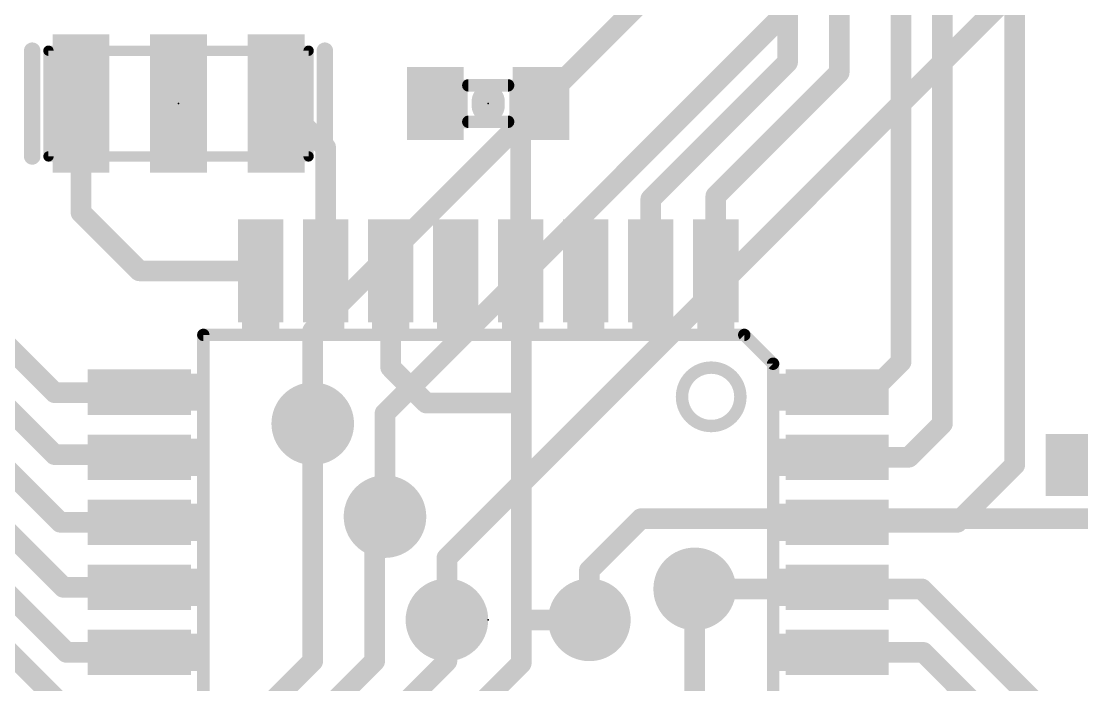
# Model space of a CAD drawing. Extents: x -28 to 79, y -1 to 63.
# Drawn here: x 31.08 to 44.13, y 15.71 to 23.87 of the extents above; entities that cross this region are included whole.
import ezdxf

# ---------------------------------------------------------------- set-up
doc = ezdxf.new("R2010")
doc.units = 0
for name, color, linetype in [('1', 12, 'CONTINUOUS'), ('16', 132, 'CONTINUOUS'), ('18', 110, 'CONTINUOUS'), ('21', 41, 'CONTINUOUS'), ('23', 53, 'CONTINUOUS'), ('51', 53, 'CONTINUOUS')]:
    doc.layers.add(name, color=color, linetype=linetype)

# ---------------------------------------------------------------- blocks, each defined once
blk = doc.blocks.new('RECT')
blk.add_solid([(-0.5, -0.5), (0.5, -0.5), (-0.5, 0.5), (0.5, 0.5)])
blk = doc.blocks.new('ROUNDV')
at = {"const_width": 0.5}
blk.add_lwpolyline([(0, -0.25, 1), (0, 0.25, 1), (0, -0.25)], format="xyb", dxfattribs=at)

msp = doc.modelspace()

# ---------------------------------------------------------------- linework, layer by layer
at = {"layer": '1', "const_width": 0.254}
for points in [[(41.91, 19.685), (41.91, 50.8)], [(41.148, 23.241), (41.148, 49.022)], [(40.513, 23.368), (40.513, 32.258)], [(42.418, 32.258), (42.418, 18.923)], [(43.307, 30.607), (43.307, 18.415)], [(38.83, 21.685), (40.513, 23.368)], [(39.63, 21.723), (41.148, 23.241)], [(31.82, 21.52), (31.82, 22.86)], [(34.29, 22.86), (34.22, 22.86)], [(34.83, 22.32), (34.29, 22.86)], [(37.23, 22.5742), (37.5158, 22.86)], [(37.5158, 22.86), (37.48, 22.86)], [(31.496, 19.304), (28.067, 22.733)], [(27.559, 22.479), (31.496, 18.542)], [(37.23, 20.8026), (37.23, 22.5742)], [(34.83, 20.8026), (34.83, 22.32)], [(31.566, 17.71), (27.051, 22.225)], [(31.604, 16.91), (26.543, 21.971)], [(31.642, 16.11), (26.035, 21.717)], [(38.83, 20.8026), (38.83, 21.685)], [(39.63, 20.8026), (39.63, 21.723)], [(31.6865, 15.367), (25.527, 21.5265)], [(32.5374, 20.8026), (31.82, 21.52)], [(37.2364, 20.809), (37.2364, 20.9042)], [(32.5374, 20.8026), (34.03, 20.8026)], [(35.63, 19.615), (35.63, 20.8026)], [(37.2364, 20.809), (37.23, 20.8026)], [(37.2364, 19.177), (37.2364, 20.809)], [(36.068, 19.177), (35.63, 19.615)], [(41.529, 19.304), (41.91, 19.685)], [(32.5434, 19.304), (31.496, 19.304)], [(32.5374, 19.31), (32.5434, 19.304)], [(32.5434, 19.304), (32.639, 19.304)], [(41.1226, 19.31), (41.523, 19.31)], [(41.523, 19.31), (41.529, 19.304)], [(37.2364, 19.177), (36.068, 19.177)], [(37.2364, 16.51), (37.2364, 19.177)], [(34.671, 16.002), (34.671, 18.923)], [(42.418, 18.923), (42.005, 18.51)], [(31.496, 18.542), (32.385, 18.542)], [(32.385, 18.542), (32.417, 18.51)], [(32.417, 18.51), (32.5374, 18.51)], [(42.005, 18.51), (41.1226, 18.51)], [(43.307, 18.415), (42.602, 17.71)], [(35.433, 17.653), (35.56, 17.78)], [(32.5374, 17.71), (31.566, 17.71)], [(35.433, 16.002), (35.433, 17.653)], [(42.602, 17.71), (41.1226, 17.71)], [(32.5374, 16.91), (31.604, 16.91)], [(39.37, 16.891), (41.021, 16.891)], [(41.021, 16.891), (41.04, 16.91)], [(41.04, 16.91), (41.1226, 16.91)], [(41.1226, 16.91), (41.256, 16.91)], [(41.256, 16.91), (41.275, 16.891)], [(41.275, 16.891), (42.164, 16.891)], [(42.164, 16.891), (44.45, 14.605)], [(36.322, 16.002), (36.322, 16.51)], [(37.2364, 15.9766), (37.2364, 16.51)], [(37.2364, 16.51), (38.0746, 16.51)], [(32.5374, 16.11), (31.642, 16.11)], [(42.183, 16.11), (41.1226, 16.11)], [(43.307, 14.986), (42.183, 16.11)], [(33.147, 13.716), (35.433, 16.002)], [(33.274, 14.605), (34.671, 16.002)], [(34.03, 13.71), (36.322, 16.002)], [(34.8234, 13.5636), (37.2364, 15.9766)]]:
    msp.add_lwpolyline(points, dxfattribs=at)
at = {"layer": '1', "const_width": 0.127}
for points in [[(40.5579, 23.3231, 1), (40.4681, 23.4129)], [(40.4495, 23.368, 1), (40.5765, 23.368)], [(41.1929, 23.1961, 1), (41.1031, 23.2859)], [(41.0845, 23.241, 1), (41.2115, 23.241)], [(31.8835, 22.86, 1), (31.7565, 22.86)], [(34.22, 22.9235, 1), (34.22, 22.7965)], [(34.3349, 22.9049, 1), (34.2451, 22.8151)], [(34.29, 22.7965, 1), (34.29, 22.9235)], [(37.48, 22.9235, 1), (37.48, 22.7965)], [(37.5607, 22.8151, 1), (37.4709, 22.9049)], [(37.5158, 22.7965, 1), (37.5158, 22.9235)], [(37.2935, 22.5742, 1), (37.1665, 22.5742)], [(37.1851, 22.6191, 1), (37.2749, 22.5293)], [(34.8935, 22.32, 1), (34.7665, 22.32)], [(34.7851, 22.2751, 1), (34.8749, 22.3649)], [(38.8935, 21.685, 1), (38.7665, 21.685)], [(38.7851, 21.7299, 1), (38.8749, 21.6401)], [(39.6935, 21.723, 1), (39.5665, 21.723)], [(39.5851, 21.7679, 1), (39.6749, 21.6781)], [(31.8649, 21.5649, 1), (31.7751, 21.4751)], [(31.7565, 21.52, 1), (31.8835, 21.52)], [(37.2999, 20.9042, 1), (37.1729, 20.9042)], [(32.5374, 20.8661, 1), (32.5374, 20.7391)], [(32.4925, 20.7577, 1), (32.5823, 20.8475)], [(34.03, 20.7391, 1), (34.03, 20.8661)], [(35.6935, 20.8026, 1), (35.5665, 20.8026)], [(37.1851, 20.8475, 1), (37.2749, 20.7577)], [(37.2999, 20.809, 1), (37.1729, 20.809)], [(37.2813, 20.7641, 1), (37.1915, 20.8539)], [(34.7665, 20.8026, 1), (34.8935, 20.8026)], [(37.1665, 20.8026, 1), (37.2935, 20.8026)], [(37.1729, 20.809, 1), (37.2999, 20.809)], [(38.7665, 20.8026, 1), (38.8935, 20.8026)], [(39.5665, 20.8026, 1), (39.6935, 20.8026)], [(35.6749, 19.6599, 1), (35.5851, 19.5701)], [(41.8465, 19.685, 1), (41.9735, 19.685)], [(41.9549, 19.6401, 1), (41.8651, 19.7299)], [(35.5665, 19.615, 1), (35.6935, 19.615)], [(31.496, 19.3675, 1), (31.496, 19.2405)], [(31.4511, 19.2591, 1), (31.5409, 19.3489)], [(32.5823, 19.3549, 1), (32.4925, 19.2651)], [(32.5434, 19.3675, 1), (32.5434, 19.2405)], [(32.4985, 19.2591, 1), (32.5883, 19.3489)], [(32.5434, 19.2405, 1), (32.5434, 19.3675)], [(32.639, 19.2405, 1), (32.639, 19.3675)], [(41.1226, 19.3735, 1), (41.1226, 19.2465)], [(41.5679, 19.3549, 1), (41.4781, 19.2651)], [(41.4841, 19.3489, 1), (41.5739, 19.2591)], [(41.4841, 19.2591, 1), (41.5739, 19.3489)], [(41.523, 19.2465, 1), (41.523, 19.3735)], [(36.068, 19.2405, 1), (36.068, 19.1135)], [(36.0231, 19.1321, 1), (36.1129, 19.2219)], [(37.2999, 19.177, 1), (37.1729, 19.177)], [(37.1729, 19.177, 1), (37.2999, 19.177)], [(37.2364, 19.1135, 1), (37.2364, 19.2405)], [(34.7345, 18.923, 1), (34.6075, 18.923)], [(42.4629, 18.8781, 1), (42.3731, 18.9679)], [(42.3545, 18.923, 1), (42.4815, 18.923)], [(31.496, 18.6055, 1), (31.496, 18.4785)], [(32.4299, 18.5869, 1), (32.3401, 18.4971)], [(32.385, 18.4785, 1), (32.385, 18.6055)], [(31.4511, 18.4971, 1), (31.5409, 18.5869)], [(32.417, 18.5735, 1), (32.417, 18.4465)], [(32.3721, 18.4651, 1), (32.4619, 18.5549)], [(32.5374, 18.4465, 1), (32.5374, 18.5735)], [(41.1226, 18.5735, 1), (41.1226, 18.4465)], [(41.9601, 18.5549, 1), (42.0499, 18.4651)], [(42.005, 18.4465, 1), (42.005, 18.5735)], [(43.3519, 18.3701, 1), (43.2621, 18.4599)], [(43.2435, 18.415, 1), (43.3705, 18.415)], [(35.6049, 17.7351, 1), (35.5151, 17.8249)], [(31.566, 17.7735, 1), (31.566, 17.6465)], [(31.5211, 17.6651, 1), (31.6109, 17.7549)], [(32.5374, 17.6465, 1), (32.5374, 17.7735)], [(35.4965, 17.653, 1), (35.3695, 17.653)], [(35.3881, 17.6979, 1), (35.4779, 17.6081)], [(41.1226, 17.7735, 1), (41.1226, 17.6465)], [(42.5571, 17.7549, 1), (42.6469, 17.6651)], [(42.602, 17.6465, 1), (42.602, 17.7735)], [(31.604, 16.9735, 1), (31.604, 16.8465)], [(31.5591, 16.8651, 1), (31.6489, 16.9549)], [(32.5374, 16.8465, 1), (32.5374, 16.9735)], [(39.37, 16.9545, 1), (39.37, 16.8275)], [(40.9761, 16.9359, 1), (41.0659, 16.8461)], [(41.04, 16.9735, 1), (41.04, 16.8465)], [(41.0849, 16.8651, 1), (40.9951, 16.9549)], [(41.021, 16.8275, 1), (41.021, 16.9545)], [(41.1226, 16.9735, 1), (41.1226, 16.8465)], [(41.1226, 16.8465, 1), (41.1226, 16.9735)], [(41.3009, 16.9549, 1), (41.2111, 16.8651)], [(41.275, 16.9545, 1), (41.275, 16.8275)], [(41.2301, 16.8461, 1), (41.3199, 16.9359)], [(41.256, 16.8465, 1), (41.256, 16.9735)], [(42.2089, 16.9359, 1), (42.1191, 16.8461)], [(42.164, 16.8275, 1), (42.164, 16.9545)], [(36.3855, 16.51, 1), (36.2585, 16.51)], [(37.2999, 16.51, 1), (37.1729, 16.51)], [(37.2364, 16.5735, 1), (37.2364, 16.4465)], [(37.1729, 16.51, 1), (37.2999, 16.51)], [(38.0746, 16.4465, 1), (38.0746, 16.5735)], [(31.642, 16.1735, 1), (31.642, 16.0465)], [(31.5971, 16.0651, 1), (31.6869, 16.1549)], [(32.5374, 16.0465, 1), (32.5374, 16.1735)], [(41.1226, 16.1735, 1), (41.1226, 16.0465)], [(42.2279, 16.1549, 1), (42.1381, 16.0651)], [(42.183, 16.0465, 1), (42.183, 16.1735)], [(34.6075, 16.002, 1), (34.7345, 16.002)], [(34.7159, 15.9571, 1), (34.6261, 16.0469)], [(35.3695, 16.002, 1), (35.4965, 16.002)], [(35.4779, 15.9571, 1), (35.3881, 16.0469)], [(36.2585, 16.002, 1), (36.3855, 16.002)], [(36.3669, 15.9571, 1), (36.2771, 16.0469)], [(37.2813, 15.9317, 1), (37.1915, 16.0215)], [(37.1729, 15.9766, 1), (37.2999, 15.9766)]]:
    msp.add_lwpolyline(points, format="xyb", dxfattribs=at)
at = {"layer": '16', "const_width": 0.254}
for points in [[(34.671, 20.066), (46.355, 31.75)], [(35.56, 19.05), (46.99, 30.48)], [(36.322, 17.272), (46.99, 27.94)], [(34.671, 18.923), (34.671, 20.066)], [(35.56, 17.78), (35.56, 19.05)], [(38.0746, 17.1196), (38.7096, 17.7546)], [(38.7096, 17.7546), (49.5554, 17.7546)], [(36.322, 16.51), (36.322, 17.272)], [(38.0746, 16.51), (38.0746, 17.1196)], [(39.37, 11.43), (39.37, 16.891)]]:
    msp.add_lwpolyline(points, dxfattribs=at)
at = {"layer": '16', "const_width": 0.127}
for points in [[(34.7345, 20.066, 1), (34.6075, 20.066)], [(34.6261, 20.1109, 1), (34.7159, 20.0211)], [(35.6235, 19.05, 1), (35.4965, 19.05)], [(35.5151, 19.0949, 1), (35.6049, 19.0051)], [(34.6075, 18.923, 1), (34.7345, 18.923)], [(38.7096, 17.8181, 1), (38.7096, 17.6911)], [(38.7545, 17.7097, 1), (38.6647, 17.7995)], [(35.4965, 17.78, 1), (35.6235, 17.78)], [(36.3855, 17.272, 1), (36.2585, 17.272)], [(36.2771, 17.3169, 1), (36.3669, 17.2271)], [(38.1381, 17.1196, 1), (38.0111, 17.1196)], [(38.0297, 17.1645, 1), (38.1195, 17.0747)], [(39.4335, 16.891, 1), (39.3065, 16.891)], [(36.2585, 16.51, 1), (36.3855, 16.51)], [(38.0111, 16.51, 1), (38.1381, 16.51)]]:
    msp.add_lwpolyline(points, format="xyb", dxfattribs=at)
at = {"layer": '21'}
for points, const_width in [([(31.22, 22.21), (31.22, 23.51)], 0.2032), ([(34.82, 23.51), (34.82, 22.21)], 0.2032), ([(36.83, 22.8905), (36.83, 22.8295)], 0.4064), ([(33.325, 13.005), (33.325, 20.015)], 0.1524), ([(33.325, 20.015), (39.98, 20.015)], 0.1524), ([(40.335, 19.66), (39.98, 20.015)], 0.1524), ([(40.335, 19.66), (40.335, 13.005)], 0.1524)]:
    msp.add_lwpolyline(points, dxfattribs=dict(at, const_width=const_width))
for points, const_width in [([(31.2708, 23.51, 1), (31.1692, 23.51)], 0.1016), ([(34.8708, 23.51, 1), (34.7692, 23.51)], 0.1016), ([(36.9316, 22.8905, 1), (36.7284, 22.8905)], 0.2032), ([(36.7284, 22.8295, 1), (36.9316, 22.8295)], 0.2032), ([(31.1692, 22.21, 1), (31.2708, 22.21)], 0.1016), ([(34.7692, 22.21, 1), (34.8708, 22.21)], 0.1016), ([(33.3631, 20.015, 1), (33.2869, 20.015)], 0.0762), ([(33.325, 20.0531, 1), (33.325, 19.9769)], 0.0762), ([(40.0069, 20.0419, 1), (39.9531, 19.9881)], 0.0762), ([(39.98, 19.9769, 1), (39.98, 20.0531)], 0.0762), ([(40.3731, 19.66, 1), (40.2969, 19.66)], 0.0762), ([(40.3081, 19.6331, 1), (40.3619, 19.6869)], 0.0762), ([(39.5732, 18.894, 1), (39.5732, 19.6124, 1), (39.5732, 18.894)], 0.1524)]:
    msp.add_lwpolyline(points, format="xyb", dxfattribs=dict(at, const_width=const_width))
at = {"layer": '23'}
for p in [(33.02, 22.86), (36.83, 22.86), (36.83, 16.51)]:
    msp.add_point(p, dxfattribs=at)
at = {"layer": '51'}
for points, const_width in [([(31.42, 23.51), (34.62, 23.51)], 0.127), ([(31.42, 22.21), (31.42, 23.51)], 0.127), ([(34.62, 23.51), (34.62, 22.21)], 0.127), ([(36.585, 23.084), (37.075, 23.084)], 0.1524), ([(37.075, 22.636), (36.585, 22.636)], 0.1524), ([(34.62, 22.21), (31.42, 22.21)], 0.127)]:
    msp.add_lwpolyline(points, dxfattribs=dict(at, const_width=const_width))
for points, const_width in [([(31.42, 23.5418, 1), (31.42, 23.4783)], 0.0635), ([(31.4518, 23.51, 1), (31.3883, 23.51)], 0.0635), ([(34.6518, 23.51, 1), (34.5883, 23.51)], 0.0635), ([(34.62, 23.4783, 1), (34.62, 23.5418)], 0.0635), ([(36.585, 23.1221, 1), (36.585, 23.0459)], 0.0762), ([(37.075, 23.0459, 1), (37.075, 23.1221)], 0.0762), ([(36.585, 22.6741, 1), (36.585, 22.5979)], 0.0762), ([(37.075, 22.5979, 1), (37.075, 22.6741)], 0.0762), ([(31.42, 22.2417, 1), (31.42, 22.1783)], 0.0635), ([(31.3883, 22.21, 1), (31.4518, 22.21)], 0.0635), ([(34.5883, 22.21, 1), (34.6518, 22.21)], 0.0635), ([(34.62, 22.1783, 1), (34.62, 22.2417)], 0.0635)]:
    msp.add_lwpolyline(points, format="xyb", dxfattribs=dict(at, const_width=const_width))

# ---------------------------------------------------------------- block references
at = {"layer": '1', "xscale": 0.7}
for p, yscale in [((31.82, 22.86), 1.7), ((33.02, 22.86), 1.7), ((34.22, 22.86), 1.7), ((36.18, 22.86), 0.9), ((37.48, 22.86), 0.9)]:
    msp.add_blockref('RECT', p, dxfattribs=dict(at, yscale=yscale))
at = {"layer": '1'}
for p, xscale, yscale, rotation in [((34.03, 20.8026), 1.27, 0.5588, 270), ((34.83, 20.8026), 1.27, 0.5588, 270), ((35.63, 20.8026), 1.27, 0.5588, 270), ((36.43, 20.8026), 1.27, 0.5588, 270), ((37.23, 20.8026), 1.27, 0.5588, 270), ((38.03, 20.8026), 1.27, 0.5588, 270), ((38.83, 20.8026), 1.27, 0.5588, 270), ((39.63, 20.8026), 1.27, 0.5588, 270), ((32.5374, 19.31), 0.5588, 1.27, 270), ((41.1226, 19.31), 0.5588, 1.27, 270), ((32.5374, 18.51), 0.5588, 1.27, 270), ((41.1226, 18.51), 0.5588, 1.27, 270), ((44.45, 18.415), 0.762, 1.524, 90), ((32.5374, 17.71), 0.5588, 1.27, 270), ((41.1226, 17.71), 0.5588, 1.27, 270), ((32.5374, 16.91), 0.5588, 1.27, 270), ((41.1226, 16.91), 0.5588, 1.27, 270), ((32.5374, 16.11), 0.5588, 1.27, 270), ((41.1226, 16.11), 0.5588, 1.27, 270)]:
    msp.add_blockref('RECT', p, dxfattribs=dict(at, xscale=xscale, yscale=yscale, rotation=rotation))
at = {"layer": '18', "xscale": 1.016, "yscale": 1.016}
for p in [(34.671, 18.923), (34.671, 18.923), (35.56, 17.78), (35.56, 17.78), (39.37, 16.891), (39.37, 16.891), (36.322, 16.51), (36.322, 16.51), (38.0746, 16.51), (38.0746, 16.51)]:
    msp.add_blockref('ROUNDV', p, dxfattribs=at)
at = {"layer": '51', "xscale": 0.3, "yscale": 0.5999}
for p in [(36.426, 22.8552), (37.2388, 22.8552)]:
    msp.add_blockref('RECT', p, dxfattribs=at)
at = {"layer": '51', "rotation": 270}
for p, xscale, yscale in [((34.03, 20.5613), 0.9906, 0.4572), ((34.83, 20.5613), 0.9906, 0.4572), ((35.63, 20.5613), 0.9906, 0.4572), ((36.43, 20.5613), 0.9906, 0.4572), ((37.23, 20.5613), 0.9906, 0.4572), ((38.03, 20.5613), 0.9906, 0.4572), ((38.83, 20.5613), 0.9906, 0.4572), ((39.63, 20.5613), 0.9906, 0.4572), ((32.7787, 19.31), 0.4572, 0.9906), ((40.8813, 19.31), 0.4572, 0.9906), ((32.7787, 18.51), 0.4572, 0.9906), ((40.8813, 18.51), 0.4572, 0.9906), ((32.7787, 17.71), 0.4572, 0.9906), ((40.8813, 17.71), 0.4572, 0.9906), ((32.7787, 16.91), 0.4572, 0.9906), ((40.8813, 16.91), 0.4572, 0.9906), ((32.7787, 16.11), 0.4572, 0.9906), ((40.8813, 16.11), 0.4572, 0.9906)]:
    msp.add_blockref('RECT', p, dxfattribs=dict(at, xscale=xscale, yscale=yscale))

doc.saveas('drawing.dxf')
